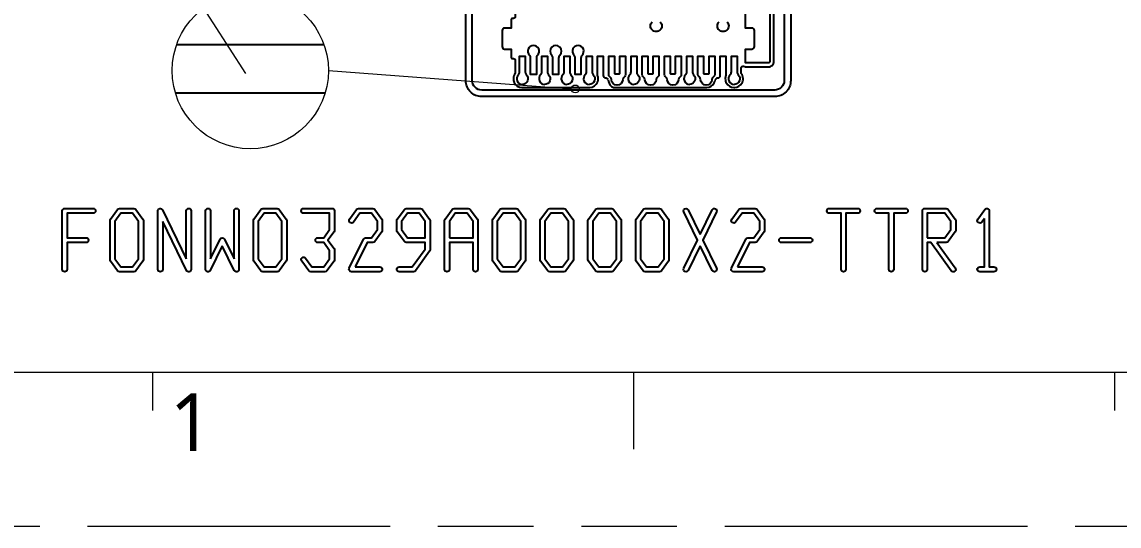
# Model space of a CAD drawing. Extents: x 1596 to 1844, y -134 to 41.
# Drawn here: x 1614.38 to 1648.82, y -133.88 to -118.06 of the extents above; entities that cross this region are included whole.
import ezdxf

# ---------------------------------------------------------------- set-up
doc = ezdxf.new("R2010")
doc.units = 0
doc.linetypes.add('PHANTOM', pattern=[29.5, 9.5, -1.5, 3, -1.5, 3, -1.5, 9.5])
doc.layers.get('0').update_dxf_attribs({"lineweight": 5})
doc.layers.add('0PAPERF', color=2, linetype='PHANTOM', lineweight=5, plot=False)
doc.layers.add('DIM', color=3, linetype='Continuous', lineweight=5)
doc.layers.add('備註', color=1, linetype='Continuous', lineweight=5)
doc.layers.add('gbr-dxf_layer0', color=7, linetype='Continuous')
doc.layers.add('gbr-outline-dxf_layer1', color=2, linetype='Continuous')
doc.styles.get("Standard").update_dxf_attribs({"font": 'txt.shx'})

msp = doc.modelspace()

# ---------------------------------------------------------------- linework, layer by layer
for p, q in [((1603.39, -129.047), (1836.469, -129.047)), ((1618.486, -129.047), (1618.486, -130.255)), ((1648.677, -129.047), (1648.677, -130.255))]:
    msp.add_line(p, q)
at = {"color": 0}
msp.add_line((1633.581, -129.047), (1633.581, -131.463), dxfattribs=at)
at = {"layer": '0PAPERF'}
msp.add_line((1596.445, -133.878), (1844.079, -133.878), dxfattribs=at)
at = {"layer": 'gbr-dxf_layer0'}
for p, q in [((1629.459, -118.325), (1629.459, -118.832)), ((1629.701, -118.25), (1629.535, -118.25)), ((1633.332, -119.441), (1633.332, -119.71)), ((1634.382, -119.441), (1634.382, -119.71)), ((1635.082, -119.441), (1635.082, -119.71)), ((1636.132, -119.441), (1636.132, -119.71)), ((1632.632, -119.622), (1632.632, -119.711)), ((1636.221, -119.813), (1636.228, -119.813)), ((1636.482, -119.622), (1636.482, -119.711)), ((1623.902, -120.288), (1619.203, -120.288)), ((1632.556, -120.196), (1629.724, -120.196)), ((1632.73, -120.195), (1632.561, -120.195)), ((1636.214, -120.196), (1632.734, -120.196)), ((1636.362, -120.195), (1636.218, -120.195)), ((1637.128, -120.196), (1636.366, -120.196))]:
    msp.add_line(p, q, dxfattribs=at)
at = {"layer": 'gbr-dxf_layer0', "linetype": 'Continuous'}
for points in [[(1629.72, -120.195), (1628.818, -120.195, -0.414221), (1628.521, -119.899), (1628.521, -114.549), (1628.521, -111.552), (1628.521, -110.917), (1628.521, -107.92), (1628.521, -107.285), (1628.521, -106.65), (1628.521, -106.015), (1628.521, -105.38), (1628.521, -105.021)], [(1637.986, -119.302), (1637.986, -117.196, 0.198372), (1637.913, -117.02), (1637.846, -116.954, -0.198948), (1637.835, -116.927), (1637.835, -114.999, 0.198852), (1637.066, -113.142), (1636.97, -113.045, -0.198727), (1636.876, -112.819)], [(1638.314, -114.558), (1638.314, -119.899, -0.41422), (1638.018, -120.195), (1637.133, -120.195)], [(1629.953, -117.345), (1629.94, -117.345, 0.414253), (1629.902, -117.383), (1629.902, -117.461, 0.248722), (1629.869, -117.523), (1629.869, -117.898, -0.414253), (1629.819, -117.948), (1629.789, -117.948, 0.414254), (1629.739, -117.998), (1629.739, -118.212)], [(1637.858, -117.196), (1637.858, -119.302, -0.414253), (1637.82, -119.34), (1637.096, -119.34), (1637.096, -118.908), (1637.301, -118.908, 0.416618), (1637.377, -118.832), (1637.377, -118.325, 0.416651), (1637.301, -118.25), (1637.096, -118.25), (1637.096, -117.512, 0.198567)], [(1634.419, -118.058, -0.198252), (1634.471, -118.183, -0.414223), (1634.293, -118.361, -0.414223), (1634.115, -118.183, -0.198239), (1634.167, -118.058)], [(1636.519, -118.058, -0.198252), (1636.571, -118.183, -0.414223), (1636.393, -118.361, -0.414223), (1636.215, -118.183, -0.198239), (1636.267, -118.058)], [(1629.739, -118.946), (1629.739, -119.16, 0.414254), (1629.789, -119.21), (1629.819, -119.21, -0.414106), (1629.869, -119.26), (1629.869, -119.635)], [(1629.967, -119.714, 0.200492), (1630.004, -119.625), (1630.004, -119.127), (1630.182, -119.127), (1630.182, -119.626, 0.18451), (1630.213, -119.709, -0.682841), (1630.093, -120.018)], [(1630.568, -119.1, 0.200485), (1630.532, -119.189), (1630.532, -119.711), (1630.354, -119.711), (1630.354, -119.189, 0.196909), (1630.318, -119.101)], [(1630.667, -119.714, 0.200382), (1630.704, -119.625), (1630.704, -119.127), (1630.882, -119.127), (1630.882, -119.625, 0.200477), (1630.918, -119.714, -0.667876), (1630.793, -120.018)], [(1631.269, -119.1, 0.200485), (1631.232, -119.189), (1631.232, -119.711), (1631.054, -119.711), (1631.054, -119.189, 0.200479), (1631.017, -119.1)], [(1631.367, -119.714, 0.200492), (1631.404, -119.625), (1631.404, -119.127), (1631.582, -119.127), (1631.582, -119.625, 0.200381), (1631.619, -119.714, -0.667876), (1631.493, -120.018)], [(1631.967, -119.101, 0.196906), (1631.932, -119.189), (1631.932, -119.711), (1631.754, -119.711), (1631.754, -119.189, 0.200479), (1631.717, -119.1)], [(1632.068, -119.713, 0.196901), (1632.104, -119.625), (1632.104, -119.127), (1632.282, -119.127), (1632.282, -119.625, 0.200477), (1632.319, -119.714, -0.667876), (1632.193, -120.018)], [(1632.472, -119.848, 0.007729), (1632.473, -119.84, 0.092237), (1632.454, -119.739), (1632.454, -119.711), (1632.454, -119.622), (1632.454, -119.127), (1632.632, -119.127), (1632.632, -119.622)], [(1633.467, -119.714, 0.200492), (1633.504, -119.625), (1633.504, -119.127), (1633.682, -119.127), (1633.682, -119.625, 0.196904), (1633.717, -119.713, -0.671272), (1633.593, -120.018)], [(1635.217, -119.714, 0.200492), (1635.254, -119.625), (1635.254, -119.127), (1635.432, -119.127), (1635.432, -119.625, 0.196904), (1635.467, -119.713, -0.671272), (1635.343, -120.018)], [(1636.617, -119.714, 0.200492), (1636.654, -119.625), (1636.654, -119.127), (1636.832, -119.127), (1636.832, -119.625, 0.200381), (1636.869, -119.714, -0.667876), (1636.743, -120.018)], [(1636.967, -119.566), (1636.967, -119.492, -0.414106), (1637.017, -119.442), (1637.041, -119.442), (1637.05, -119.445)], [(1637.055, -119.447, 0.12687), (1637.135, -119.468), (1637.182, -119.468, -0.019087), (1637.195, -119.467, -0.019078), (1637.208, -119.468), (1637.82, -119.468, 0.41423), (1637.986, -119.302)], [(1629.869, -119.638), (1629.869, -119.672, 0.162436), (1629.813, -119.84, 0.104373), (1629.837, -119.953)], [(1632.632, -119.711), (1632.632, -119.74, 0.407922), (1632.707, -119.813)], [(1632.707, -119.813), (1632.715, -119.813, -0.208794), (1632.743, -119.825, 0.010891), (1632.749, -119.832), (1632.785, -119.868)], [(1633.332, -119.711, -0.195982), (1633.306, -119.773), (1633.256, -119.822), (1633.245, -119.871, -0.401216), (1633.068, -120.04, -0.400528), (1632.89, -119.871), (1632.879, -119.822), (1632.83, -119.773, -0.196712), (1632.804, -119.711)], [(1634.382, -119.711, -0.195982), (1634.356, -119.773), (1634.306, -119.822), (1634.295, -119.871, -0.401246), (1634.118, -120.04, -0.400528), (1633.94, -119.871), (1633.929, -119.822), (1633.88, -119.773, -0.196712), (1633.854, -119.711)], [(1635.082, -119.711, -0.196716), (1635.056, -119.773), (1635.006, -119.822), (1634.995, -119.871, -0.400506), (1634.818, -120.04, -0.400528), (1634.64, -119.871), (1634.629, -119.822), (1634.58, -119.773, -0.196712), (1634.554, -119.711)], [(1636.132, -119.711, -0.195982), (1636.106, -119.773), (1636.056, -119.822), (1636.045, -119.871, -0.401246), (1635.868, -120.04, -0.401247), (1635.69, -119.871), (1635.679, -119.822), (1635.63, -119.773, -0.195988), (1635.604, -119.711)], [(1636.145, -119.878), (1636.151, -119.868), (1636.187, -119.831, 0.010465), (1636.192, -119.825, -0.208821), (1636.22, -119.813)], [(1636.482, -119.711), (1636.482, -119.739, 0.092211), (1636.463, -119.84, 0.007773), (1636.463, -119.848)], [(1636.987, -119.977, 0.128676), (1637.023, -119.84, 0.161372), (1636.967, -119.673), (1636.967, -119.566)], [(1629.837, -119.953, 0.281946), (1630.077, -120.119), (1632.167, -120.119)], [(1632.167, -120.119, 0.009218), (1632.177, -120.119), (1632.208, -120.119, 0.292635), (1632.453, -119.943)], [(1632.788, -119.874, 0.199375), (1632.878, -120.069, 0.08395), (1632.957, -120.119), (1635.883, -120.119, 0.263822), (1636.115, -119.97)], [(1636.499, -119.977, 0.256218), (1636.727, -120.119), (1636.758, -120.119, 0.256225), (1636.987, -119.977)], [(1618.651, -125.823), (1618.651, -123.987, -0.796906), (1618.796, -123.954), (1619.544, -125.492)], [(1619.544, -125.492), (1619.544, -123.987, -1), (1619.696, -123.987), (1619.696, -125.823, -0.796906), (1619.551, -125.856), (1618.804, -124.318)], [(1620.151, -125.823), (1620.151, -123.987, -1), (1620.304, -123.987), (1620.304, -125.492)], [(1621.044, -125.492), (1621.044, -123.987, -1), (1621.196, -123.987), (1621.196, -125.823, -0.796906), (1621.051, -125.856), (1620.674, -125.079)], [(1624.659, -125.789), (1625.105, -124.872, -0.287727), (1625.174, -124.829), (1625.358, -124.829), (1625.544, -124.574), (1625.544, -124.318), (1625.358, -124.063), (1624.989, -124.063), (1624.789, -124.338, -1), (1624.666, -124.248), (1624.889, -123.942, -0.240361), (1624.951, -123.911), (1625.397, -123.911, -0.240361), (1625.459, -123.942), (1625.682, -124.248, -0.159612), (1625.696, -124.293), (1625.696, -124.599, -0.159612), (1625.682, -124.644), (1625.459, -124.95, -0.240361), (1625.397, -124.981), (1625.222, -124.981), (1624.849, -125.746)], [(1635.159, -125.789), (1635.589, -124.905), (1635.159, -124.021, -1), (1635.296, -123.954), (1635.674, -124.731)], [(1635.674, -124.731), (1636.052, -123.954, -1), (1636.189, -124.021), (1635.759, -124.905), (1636.189, -125.789, -1), (1636.052, -125.856), (1635.674, -125.079)], [(1636.659, -125.789), (1637.105, -124.872, -0.287727), (1637.174, -124.829), (1637.358, -124.829), (1637.544, -124.574), (1637.544, -124.318), (1637.358, -124.063), (1636.989, -124.063), (1636.789, -124.338, -1), (1636.666, -124.248), (1636.889, -123.942, -0.240361), (1636.951, -123.911), (1637.397, -123.911, -0.240361), (1637.459, -123.942), (1637.682, -124.248, -0.159612), (1637.696, -124.293), (1637.696, -124.599, -0.159612), (1637.682, -124.644), (1637.459, -124.95, -0.240361), (1637.397, -124.981), (1637.222, -124.981), (1636.849, -125.746)], [(1642.651, -125.823), (1642.651, -123.987, -0.414239), (1642.728, -123.911), (1643.397, -123.911, -0.240361), (1643.459, -123.942), (1643.682, -124.248, -0.159612), (1643.696, -124.293), (1643.696, -124.599, -0.159612), (1643.682, -124.644), (1643.459, -124.95, -0.240361), (1643.397, -124.981), (1643.101, -124.981)], [(1644.389, -124.248), (1644.612, -123.942, -0.726915), (1644.75, -123.987), (1644.75, -125.746), (1644.897, -125.746, -1), (1644.897, -125.899), (1644.451, -125.899, -1), (1644.451, -125.746), (1644.598, -125.746), (1644.598, -124.221)], [(1618.804, -124.318), (1618.804, -125.823, -1), (1618.651, -125.823)], [(1644.598, -124.221), (1644.512, -124.338, -1), (1644.389, -124.248)], [(1620.304, -125.492), (1620.605, -124.872, -0.625713), (1620.742, -124.872), (1621.044, -125.492)], [(1643.101, -124.981), (1643.682, -125.778, -1), (1643.559, -125.867), (1642.912, -124.981), (1642.804, -124.981), (1642.804, -125.823, -1), (1642.651, -125.823)], [(1620.674, -125.079), (1620.296, -125.856, -0.796918), (1620.151, -125.823)], [(1635.674, -125.079), (1635.296, -125.856, -1), (1635.159, -125.789)], [(1624.849, -125.746), (1625.62, -125.746, -1), (1625.62, -125.899), (1624.728, -125.899, -0.554724), (1624.659, -125.789)], [(1636.849, -125.746), (1637.62, -125.746, -1), (1637.62, -125.899), (1636.728, -125.899, -0.554724), (1636.659, -125.789)]]:
    msp.add_lwpolyline(points, format="xyb", dxfattribs=at)
for points in [[(1629.739, -118.216), (1629.739, -118.25), (1629.701, -118.25)], [(1619.242, -118.764), (1623.863, -118.764)], [(1629.535, -118.908), (1629.701, -118.908), (1629.739, -118.908), (1629.739, -118.942)], [(1632.804, -119.71), (1632.804, -119.441), (1632.804, -119.127), (1632.982, -119.127), (1632.982, -119.441)], [(1632.982, -119.441), (1632.982, -119.673), (1632.993, -119.685), (1633.068, -119.685), (1633.142, -119.685), (1633.154, -119.673), (1633.154, -119.441), (1633.154, -119.127), (1633.332, -119.127), (1633.332, -119.441)], [(1633.854, -119.71), (1633.854, -119.441), (1633.854, -119.127), (1634.032, -119.127), (1634.032, -119.441)], [(1634.118, -119.685), (1634.192, -119.685), (1634.204, -119.673), (1634.204, -119.441), (1634.204, -119.127), (1634.382, -119.127), (1634.382, -119.441)], [(1634.554, -119.71), (1634.554, -119.441), (1634.554, -119.127), (1634.732, -119.127), (1634.732, -119.441)], [(1634.732, -119.441), (1634.732, -119.673), (1634.743, -119.685), (1634.818, -119.685), (1634.892, -119.685), (1634.904, -119.673), (1634.904, -119.441), (1634.904, -119.127), (1635.082, -119.127), (1635.082, -119.441)], [(1635.604, -119.71), (1635.604, -119.441), (1635.604, -119.127), (1635.782, -119.127), (1635.782, -119.441)], [(1635.868, -119.685), (1635.942, -119.685), (1635.954, -119.673), (1635.954, -119.441), (1635.954, -119.127), (1636.132, -119.127), (1636.132, -119.441)], [(1636.304, -119.737), (1636.304, -119.711), (1636.304, -119.622), (1636.304, -119.127), (1636.482, -119.127), (1636.482, -119.622)], [(1634.032, -119.441), (1634.032, -119.673), (1634.043, -119.685), (1634.118, -119.685)], [(1635.782, -119.441), (1635.782, -119.673), (1635.793, -119.685), (1635.868, -119.685)]]:
    msp.add_lwpolyline(points, dxfattribs=at)
for points in [[(1615.651, -125.823), (1615.651, -123.987, -0.414239), (1615.728, -123.911), (1616.62, -123.911, -1), (1616.62, -124.063), (1615.804, -124.063), (1615.804, -124.829), (1616.397, -124.829, -1), (1616.397, -124.981), (1615.804, -124.981), (1615.804, -125.823, -1)], [(1617.151, -125.516), (1617.151, -124.293, -0.159612), (1617.166, -124.248), (1617.389, -123.942, -0.240361), (1617.451, -123.911), (1617.897, -123.911, -0.240361), (1617.959, -123.942), (1618.182, -124.248, -0.159612), (1618.196, -124.293), (1618.196, -125.516, -0.159612), (1618.182, -125.562), (1617.959, -125.867, -0.240361), (1617.897, -125.899), (1617.451, -125.899, -0.240361), (1617.389, -125.867), (1617.166, -125.562, -0.159612)], [(1621.651, -125.516), (1621.651, -124.293, -0.159612), (1621.666, -124.248), (1621.889, -123.942, -0.240361), (1621.951, -123.911), (1622.397, -123.911, -0.240361), (1622.459, -123.942), (1622.682, -124.248, -0.159612), (1622.696, -124.293), (1622.696, -125.516, -0.159612), (1622.682, -125.562), (1622.459, -125.867, -0.240361), (1622.397, -125.899), (1621.951, -125.899, -0.240361), (1621.889, -125.867), (1621.666, -125.562, -0.159612)], [(1623.166, -125.562, -1), (1623.289, -125.472), (1623.489, -125.746), (1623.858, -125.746), (1624.044, -125.492), (1624.044, -125.236), (1623.858, -124.981), (1623.674, -124.981, -1), (1623.674, -124.829), (1623.858, -124.829), (1624.044, -124.574), (1624.044, -124.063), (1623.228, -124.063, -1), (1623.228, -123.911), (1624.12, -123.911, -0.414239), (1624.196, -123.987), (1624.196, -124.599, -0.159612), (1624.182, -124.644), (1623.991, -124.905), (1624.182, -125.166, -0.159612), (1624.196, -125.211), (1624.196, -125.516, -0.159612), (1624.182, -125.562), (1623.959, -125.867, -0.240361), (1623.897, -125.899), (1623.451, -125.899, -0.240361), (1623.389, -125.867)], [(1626.151, -124.599), (1626.151, -124.293, -0.159612), (1626.166, -124.248), (1626.389, -123.942, -0.240361), (1626.451, -123.911), (1626.897, -123.911, -0.240361), (1626.959, -123.942), (1627.182, -124.248, -0.159612), (1627.196, -124.293), (1627.196, -125.211, -0.159612), (1627.182, -125.256), (1626.735, -125.867, -0.240361), (1626.674, -125.899), (1626.228, -125.899, -1), (1626.228, -125.746), (1626.635, -125.746), (1627.044, -125.186), (1627.044, -124.981), (1626.451, -124.981, -0.240361), (1626.389, -124.95), (1626.166, -124.644, -0.159612)], [(1627.651, -125.823), (1627.651, -124.293, -0.159612), (1627.666, -124.248), (1627.889, -123.942, -0.240361), (1627.951, -123.911), (1628.397, -123.911, -0.240361), (1628.459, -123.942), (1628.682, -124.248, -0.159612), (1628.696, -124.293), (1628.696, -125.823, -1), (1628.544, -125.823), (1628.544, -124.981), (1627.804, -124.981), (1627.804, -125.823, -1)], [(1629.151, -125.516), (1629.151, -124.293, -0.159612), (1629.166, -124.248), (1629.389, -123.942, -0.240361), (1629.451, -123.911), (1629.897, -123.911, -0.240361), (1629.959, -123.942), (1630.182, -124.248, -0.159612), (1630.196, -124.293), (1630.196, -125.516, -0.159612), (1630.182, -125.562), (1629.959, -125.867, -0.240361), (1629.897, -125.899), (1629.451, -125.899, -0.240361), (1629.389, -125.867), (1629.166, -125.562, -0.159612)], [(1630.651, -125.516), (1630.651, -124.293, -0.159612), (1630.666, -124.248), (1630.889, -123.942, -0.240361), (1630.951, -123.911), (1631.397, -123.911, -0.240361), (1631.459, -123.942), (1631.682, -124.248, -0.159612), (1631.696, -124.293), (1631.696, -125.516, -0.159612), (1631.682, -125.562), (1631.459, -125.867, -0.240361), (1631.397, -125.899), (1630.951, -125.899, -0.240361), (1630.889, -125.867), (1630.666, -125.562, -0.159612)], [(1632.151, -125.516), (1632.151, -124.293, -0.159612), (1632.166, -124.248), (1632.389, -123.942, -0.240361), (1632.451, -123.911), (1632.897, -123.911, -0.240361), (1632.959, -123.942), (1633.182, -124.248, -0.159612), (1633.196, -124.293), (1633.196, -125.516, -0.159612), (1633.182, -125.562), (1632.959, -125.867, -0.240361), (1632.897, -125.899), (1632.451, -125.899, -0.240361), (1632.389, -125.867), (1632.166, -125.562, -0.159612)], [(1633.651, -125.516), (1633.651, -124.293, -0.159612), (1633.666, -124.248), (1633.889, -123.942, -0.240361), (1633.951, -123.911), (1634.397, -123.911, -0.240361), (1634.459, -123.942), (1634.682, -124.248, -0.159612), (1634.696, -124.293), (1634.696, -125.516, -0.159612), (1634.682, -125.562), (1634.459, -125.867, -0.240361), (1634.397, -125.899), (1633.951, -125.899, -0.240361), (1633.889, -125.867), (1633.666, -125.562, -0.159612)], [(1639.728, -124.063, -1), (1639.728, -123.911), (1640.62, -123.911, -1), (1640.62, -124.063), (1640.25, -124.063), (1640.25, -125.823, -1), (1640.098, -125.823), (1640.098, -124.063)], [(1641.228, -124.063, -1), (1641.228, -123.911), (1642.12, -123.911, -1), (1642.12, -124.063), (1641.75, -124.063), (1641.75, -125.823, -1), (1641.598, -125.823), (1641.598, -124.063)], [(1638.228, -124.981, -1), (1638.228, -124.829), (1639.12, -124.829, -1), (1639.12, -124.981)]]:
    msp.add_lwpolyline(points, format="xyb", close=True, dxfattribs=at)
for points in [[(1617.304, -125.492), (1617.489, -125.746), (1617.858, -125.746), (1618.044, -125.492), (1618.044, -124.318), (1617.858, -124.063), (1617.489, -124.063), (1617.304, -124.318)], [(1621.804, -125.492), (1621.989, -125.746), (1622.358, -125.746), (1622.544, -125.492), (1622.544, -124.318), (1622.358, -124.063), (1621.989, -124.063), (1621.804, -124.318)], [(1626.304, -124.574), (1626.489, -124.829), (1627.044, -124.829), (1627.044, -124.318), (1626.858, -124.063), (1626.489, -124.063), (1626.304, -124.318)], [(1627.804, -124.829), (1628.544, -124.829), (1628.544, -124.318), (1628.358, -124.063), (1627.989, -124.063), (1627.804, -124.318)], [(1629.304, -125.492), (1629.489, -125.746), (1629.858, -125.746), (1630.044, -125.492), (1630.044, -124.318), (1629.858, -124.063), (1629.489, -124.063), (1629.304, -124.318)], [(1630.804, -125.492), (1630.989, -125.746), (1631.358, -125.746), (1631.544, -125.492), (1631.544, -124.318), (1631.358, -124.063), (1630.989, -124.063), (1630.804, -124.318)], [(1632.304, -125.492), (1632.489, -125.746), (1632.858, -125.746), (1633.044, -125.492), (1633.044, -124.318), (1632.858, -124.063), (1632.489, -124.063), (1632.304, -124.318)], [(1633.804, -125.492), (1633.989, -125.746), (1634.358, -125.746), (1634.544, -125.492), (1634.544, -124.318), (1634.358, -124.063), (1633.989, -124.063), (1633.804, -124.318)], [(1642.804, -124.829), (1643.358, -124.829), (1643.544, -124.574), (1643.544, -124.318), (1643.358, -124.063), (1642.804, -124.063)]]:
    msp.add_lwpolyline(points, close=True, dxfattribs=at)
at = {"layer": 'gbr-dxf_layer0'}
for centre, radius, start, end in [((1629.534, -118.325), 0.075, 89.9981, 180), ((1630.443, -118.974), 0.178, 315.0483, 225.487), ((1631.143, -118.974), 0.178, 315.049, 224.951), ((1631.843, -118.974), 0.178, 314.5125, 224.9523), ((1629.534, -118.833), 0.075, 180, 270.0019), ((1630.093, -119.84), 0.178, 135.049, 270), ((1630.793, -119.84), 0.178, 135.049, 270), ((1631.493, -119.84), 0.178, 135.049, 270), ((1632.193, -119.84), 0.178, 134.5118, 270), ((1633.593, -119.84), 0.178, 135.049, 270), ((1635.343, -119.84), 0.178, 135.049, 270), ((1636.229, -119.738), 0.075, 270, 0.0019), ((1636.743, -119.84), 0.178, 135.049, 270), ((1632.193, -119.84), 0.28, 338.4424, 342.9714), ((1632.193, -119.84), 0.28, 342.9548, 357.9634), ((1635.868, -119.84), 0.28, 332.2687, 350.9233), ((1636.743, -119.84), 0.28, 182.0247, 197.048), ((1636.743, -119.84), 0.28, 197.027, 209.3118)]:
    msp.add_arc(centre, radius, start, end, dxfattribs=at)
at = {"layer": 'gbr-outline-dxf_layer1', "linetype": 'Continuous'}
msp.add_lwpolyline([(1625.508, -101.227), (1625.508, -95.579, -0.414218), (1626.008, -95.079), (1635.208, -95.079, -0.414219), (1635.708, -95.579), (1635.708, -99.886, 0.414223), (1635.908, -100.086), (1638.013, -100.086, -0.414215), (1639.013, -101.086), (1639.013, -106.223, -0.24029), (1638.6, -107.032, 0.240069), (1638.518, -107.194), (1638.518, -119.899, -0.414366), (1638.018, -120.399), (1628.818, -120.399, -0.414365), (1628.318, -119.899), (1628.318, -105.149, 0.170771), (1628.274, -105.024), (1625.728, -101.853, -0.170765)], format="xyb", close=True, dxfattribs=at)
at = {"layer": '備註', "linetype": 'Continuous'}
for p, q in [((1616.569, -112.153), (1621.402, -119.672)), ((1624.005, -119.585), (1631.631, -120.16))]:
    msp.add_line(p, q, dxfattribs=at)
for centre, radius in [((1621.553, -119.585), 2.452), ((1631.753, -120.16), 0.123)]:
    msp.add_circle(centre, radius, dxfattribs=at)

# ---------------------------------------------------------------- texts
at = {"layer": 'DIM', "color": 0, "insert": (1619.024, -129.713), "char_height": 1.8115, "width": 1.10289, "attachment_point": 1}
msp.add_mtext('{\\fMicrosoft JhengHei|b0|i0|c136|p0;1}', dxfattribs=at)

doc.saveas('drawing.dxf')
